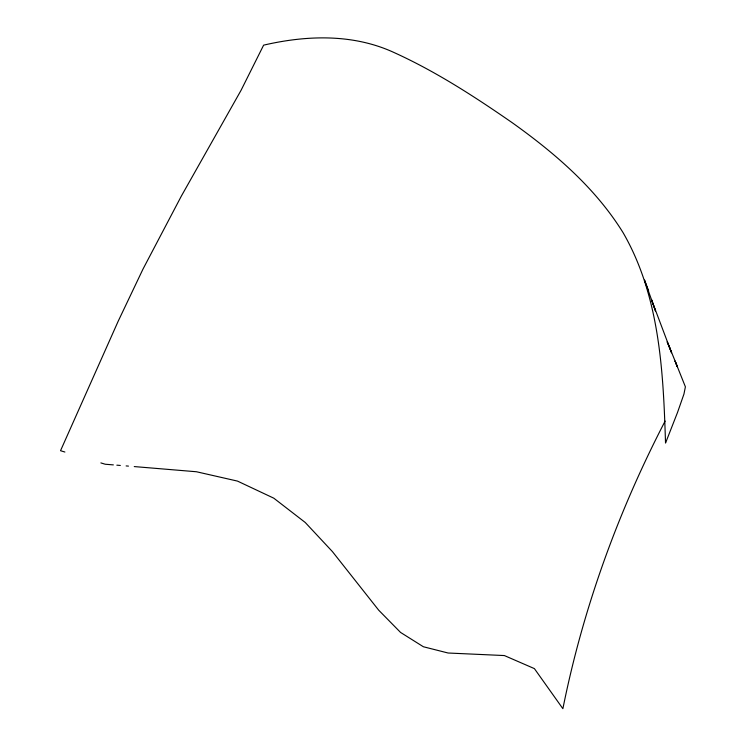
<?xml version="1.0" encoding="UTF-8"?>
<svg xmlns="http://www.w3.org/2000/svg" width="746" height="746" viewBox="0 0 746 746"><rect width="100%" height="100%" fill="white"/><g stroke="black" fill="none" stroke-linecap="round" stroke-linejoin="round"><path stroke-width="1.12" d="M665.115 421.098C618.061 511.803 583.008 608.447 562.885 708.7L534.397 668.612L504.371 655.557L448.094 653.011L423.364 646.745L400.555 632.431L378.698 610.181L332.436 551.62L305.235 522.48L273.782 498.179L237.489 481.095L196.45 471.752L134.252 466.576M113.355 464.889L105.233 464.236L100.869 462.912M116.842 465.168L120.32 465.457M126.13 465.924L128.452 466.11M64.893 452.029L60.529 450.705L118.166 321.256L142.98 269.11L181.343 196.095L241.089 90.257L263.627 45.152C306.709 35.155 353.054 33.607 394.019 52.518C435.888 71.504 474.559 96.626 512.269 122.736C554.791 153.107 595.336 187.852 623.106 232.705C659.809 296.274 663.269 371.499 665.525 443.059L677.508 412.482L683.942 394.084L685.397 386.829L675.074 361.036L677.312 366.678L676.109 363.544M669.694 347.636L667.185 341.808L671.577 352.83L651.426 299.454L655.51 310.979L644.516 280.058L648.61 290.912M669.246 346.573L676.314 364.067"/></g></svg>
